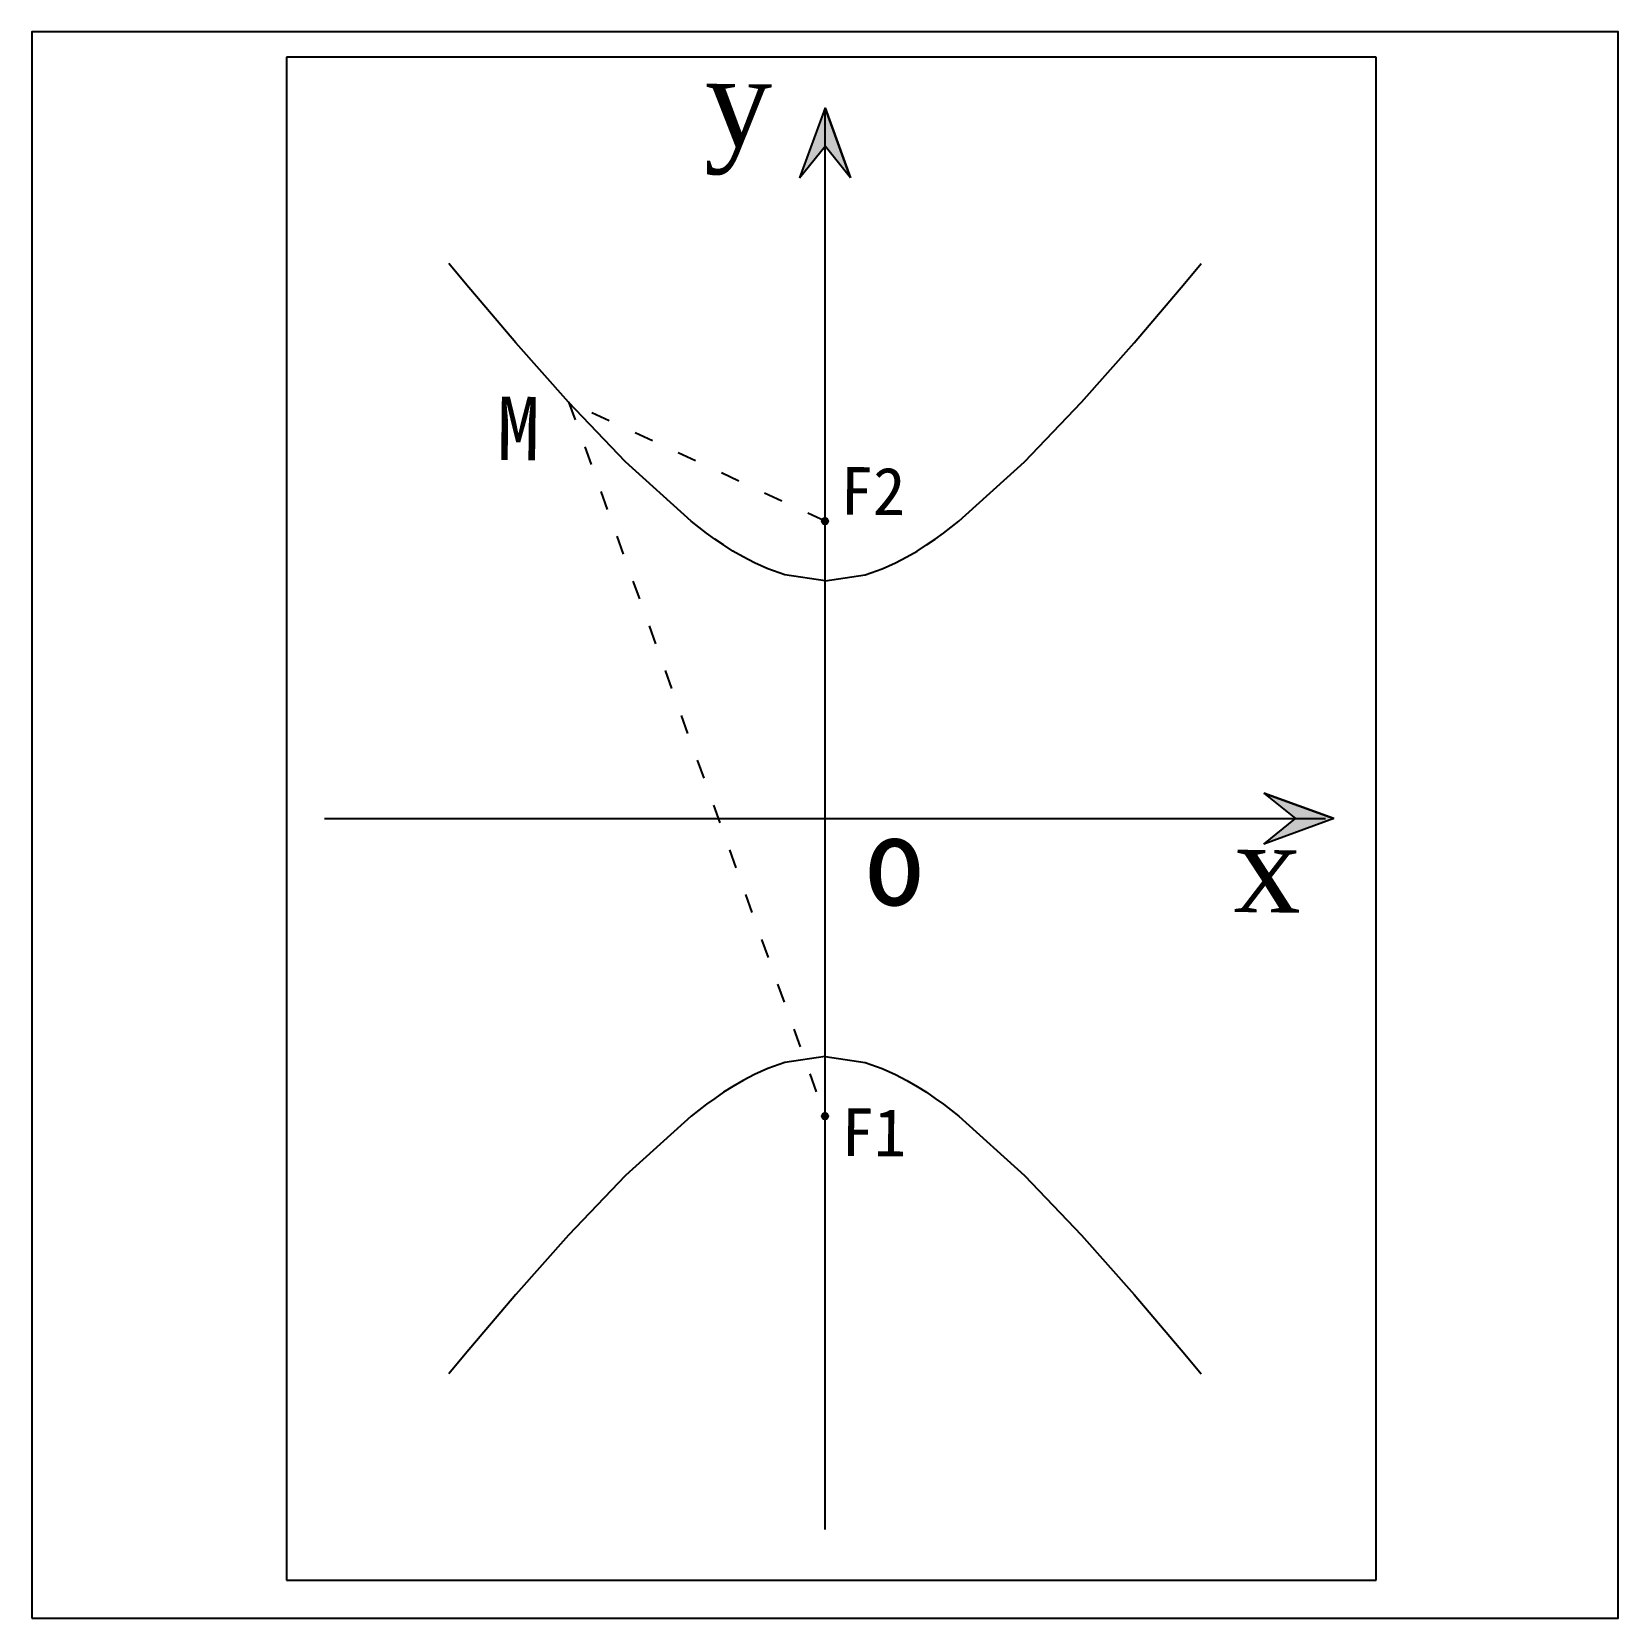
# Model space of a CAD drawing. Header units: millimetres. Extents: x 0 to 1000, y 0 to 1000.
import ezdxf

# ---------------------------------------------------------------- set-up
doc = ezdxf.new("R2010")
doc.units = ezdxf.units.MM
doc.linetypes.add('ACAD_ISO03W100', pattern=[30, 12, -18])
doc.layers.get('0').update_dxf_attribs({"color": 2})
for name, color, linetype in [('1', 1, 'Continuous'), ('2', 7, 'Continuous'), ('3', 7, 'Continuous')]:
    doc.layers.add(name, color=color, linetype=linetype)

msp = doc.modelspace()

# ---------------------------------------------------------------- hatches: boundary and pattern name
at = {"layer": '2'}
h = msp.add_hatch(color=256, dxfattribs=at)
h.paths.add_polyline_path([(500, 689.5), (500, 693.5, 1)])
h.paths.add_polyline_path([(500, 693.5), (500, 689.5, 1)])
h = msp.add_hatch(color=256, dxfattribs=at)
h.paths.add_polyline_path([(500, 314.5), (500, 318.5, 1)])
h.paths.add_polyline_path([(500, 318.5), (500, 314.5, 1)])
at = {"layer": '3'}
h = msp.add_hatch(color=256, dxfattribs=at)
h.paths.add_polyline_path([(500, 952), (500, 927.9), (516.1, 907.9)])
h.paths.add_polyline_path([(500, 952), (483.9, 907.9), (500, 927.9)])
h = msp.add_hatch(color=256, dxfattribs=at)
h.paths.add_polyline_path([(820.7, 504), (796.5, 504), (776.6, 520.1)])
h.paths.add_polyline_path([(820.7, 504), (776.6, 487.9), (796.5, 504)])

# ---------------------------------------------------------------- linework, layer by layer
at = {"color": 2}
msp.add_lwpolyline([(0, 0), (1000, 0), (1000, 1000), (0, 1000)], close=True, dxfattribs=at)
at = {"layer": '1', "color": 1}
for p, q in [((847.5, 984), (160.5, 984)), ((160.5, 984), (160.5, 24)), ((847.5, 24), (847.5, 984)), ((160.5, 24), (847.5, 24))]:
    msp.add_line(p, q, dxfattribs=at)
at = {"layer": '2', "linetype": 'ACAD_ISO03W100'}
for p, q in [((500, 691.5), (338.4, 766.7)), ((338.4, 766.7), (500, 316.5))]:
    msp.add_line(p, q, dxfattribs=at)
at = {"layer": '2'}
for points in [[(500, 654), (474.7, 657.7), (464, 661.5), (455.6, 665.2), (448.4, 669), (442, 672.7), (436.1, 676.5), (430.6, 680.2), (425.4, 684), (420.4, 687.7), (415.6, 691.5), (374.2, 729), (338.4, 766.5), (305.1, 804), (273.2, 841.5), (262.9, 854)], [(500, 654), (525.3, 657.7), (536, 661.5), (544.4, 665.2), (551.6, 669), (558, 672.7), (563.9, 676.5), (569.4, 680.2), (574.6, 684), (579.6, 687.7), (584.4, 691.5), (625.8, 729), (661.6, 766.5), (694.9, 804), (726.8, 841.5), (737.1, 854)], [(500, 354), (474.7, 350.2), (464, 346.5), (455.6, 342.7), (448.4, 339), (442, 335.2), (436.1, 331.5), (430.6, 327.7), (425.4, 324), (420.4, 320.2), (415.6, 316.5), (374.2, 279), (338.4, 241.5), (305.1, 204), (273.2, 166.5), (262.9, 154)], [(500, 354), (525.3, 350.2), (536, 346.5), (544.4, 342.7), (551.6, 339), (558, 335.2), (563.9, 331.5), (569.4, 327.7), (574.6, 324), (579.6, 320.2), (584.4, 316.5), (625.8, 279), (661.6, 241.5), (694.9, 204), (726.8, 166.5), (737.1, 154)]]:
    msp.add_lwpolyline(points, dxfattribs=at)
for centre in [(500, 691.5), (500, 316.5)]:
    msp.add_circle(centre, 2, dxfattribs=at)
at = {"layer": '3'}
for p, q in [((500, 952), (483.9, 907.9)), ((500, 56), (500, 952)), ((500, 952), (516.1, 907.9)), ((516.1, 907.9), (500, 952)), ((483.9, 907.9), (500, 927.9)), ((516.1, 907.9), (500, 927.9)), ((776.6, 520.1), (796.5, 504)), ((776.6, 520.1), (820.7, 504)), ((820.7, 504), (776.6, 520.1)), ((184.5, 504), (815.5, 504)), ((776.6, 487.9), (796.5, 504)), ((820.7, 504), (776.6, 487.9))]:
    msp.add_line(p, q, dxfattribs=at)

# ---------------------------------------------------------------- texts
at = {"layer": '3', "attachment_point": 1, "rotation": 359.3838}
for s, insert, char_height, width in [('{\\fRomantic|b0|i0|c2|p2;y}', (424.5, 984), 56.044, 370.639), ('{\\fSimSun|b0|i0|c134|p2;M}', (293.4, 770.1), 40, 703.519), ('{\\fSimSun|b0|i0|c134|p2;F2}', (510, 725.7), 30, 445.075), ('{\\fSimSun|b0|i0|c134|p2;o}', (525.1, 505.7), 56.044, 253.556), ('{\\fRomantic|b0|i0|c2|p2;x}', (758, 501.2), 56.044, 421.951), ('{\\fSimSun|b0|i0|c134|p2;F1}', (510.6, 321.5), 30, 106.8)]:
    msp.add_mtext(s, dxfattribs=dict(at, insert=insert, char_height=char_height, width=width))

doc.saveas('drawing.dxf')
